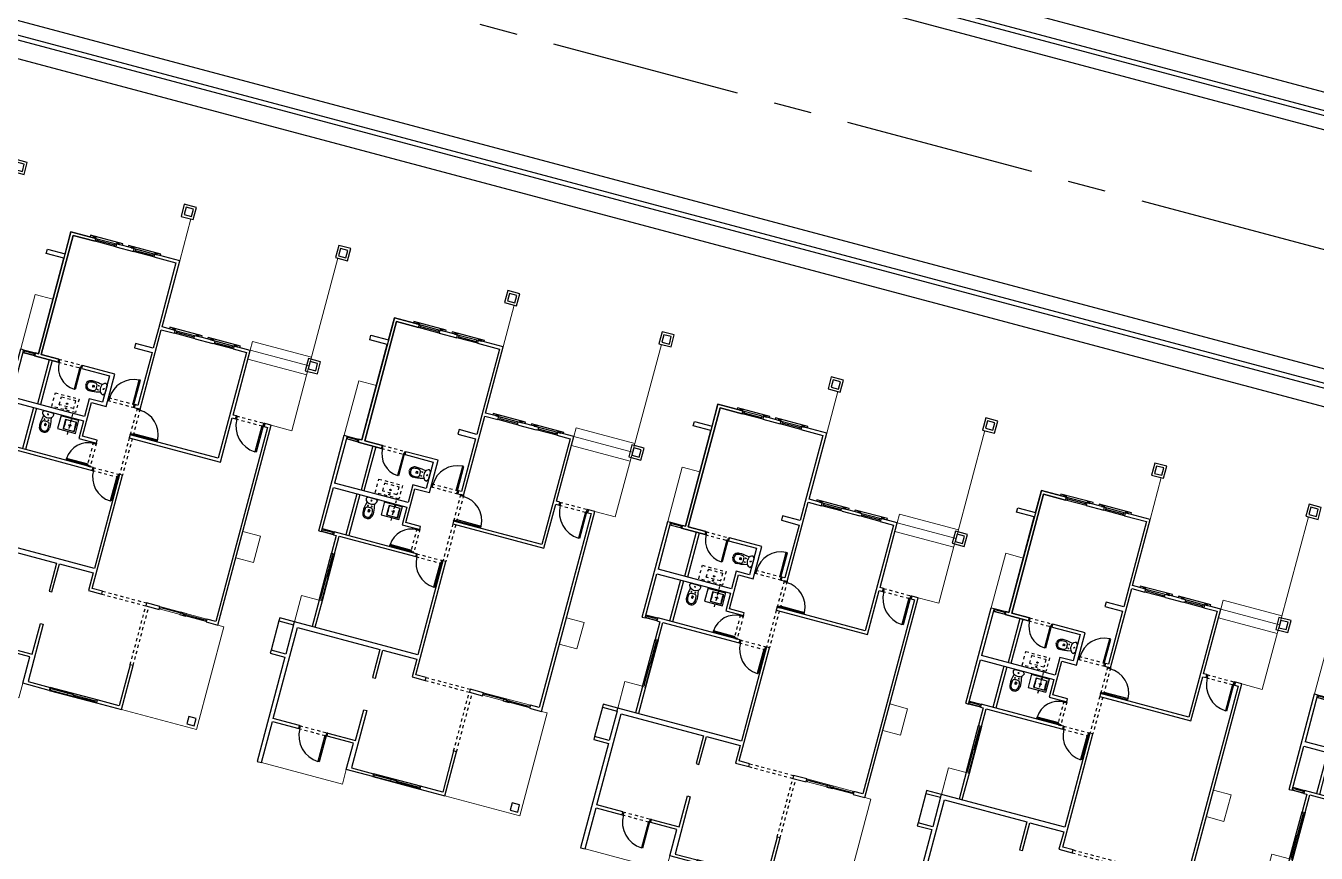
# Model space of a CAD drawing. Header units: metres. Extents: x 689715 to 690980, y 1005284 to 1006835.
# Drawn here: x 690860.77 to 690903.16, y 1005659.15 to 1005686.35 of the extents above; entities that cross this region are included whole.
import ezdxf

# ---------------------------------------------------------------- set-up
doc = ezdxf.new("R2010")
doc.units = ezdxf.units.M
for name, pattern in [('CENTER', [2, 1.25, -0.25, 0.25, -0.25]), ('HIDDEN', [0.375, 0.25, -0.125]), ('XR PLANTA NIVEL 100$0$CPARK-base-columnas-TORRE$0$HIDDEN', [0.375, 0.25, -0.125])]:
    doc.linetypes.add(name, pattern=pattern)
for name, color, linetype, lineweight in [('A-FLOR', 250, 'Continuous', 9), ('A-GLAZ', 151, 'Continuous', 9), ('FR_DT', 1, 'HIDDEN', 0)]:
    doc.layers.add(name, color=color, linetype=linetype, lineweight=lineweight)
for name, color, linetype in [('A-FLOR-LEVL', 1, 'Continuous'), ('A-GLAZ-PHRT', 1, 'Continuous'), ('A-GRANADA', 7, 'Continuous'), ('A-SECT-FINE', 1, 'Continuous'), ('A-WALL-HEAD', 1, 'Continuous'), ('C-CALLE-ACERA', 8, 'Continuous'), ('CALLES-CENTRO', 2, 'CENTER'), ('FR_ANTE', 1, 'Continuous'), ('FR_DT-VD', 1, 'HIDDEN'), ('FR_MURO', 1, 'Continuous'), ('P-SANR-EQPM', 1, 'Continuous')]:
    doc.layers.add(name, color=color, linetype=linetype)

# ---------------------------------------------------------------- blocks, each defined once
blk = doc.blocks.new('Window-Fixed - VENTANA DE 0_40 X  0_60-494322-NIVEL 000')
at = {"layer": 'A-GLAZ', "lineweight": 20}
for p, q in [((213, 50), (-187, 50)), ((-187, 50), (-187, -33)), ((213, -33), (213, 50)), ((-187, -33), (213, -33))]:
    blk.add_line(p, q, dxfattribs=at)
at = {"layer": 'A-GLAZ'}
for p, q in [((-149, 50), (-149, -33)), ((-149, 9), (175, 9)), ((-113, 50), (-113, 9)), ((-113, 29), (138, 29)), ((138, 50), (138, 9)), ((175, 50), (175, -33)), ((-187, -33), (213, -33))]:
    blk.add_line(p, q, dxfattribs=at)
blk = doc.blocks.new('granda tipo')
at = {"color": 8, "linetype": 'ByBlock'}
for p, q in [((8.129, 16.597), (8.129, 17.489)), ((8.129, 17.489), (8.168, 17.489)), ((8.168, 16.597), (8.168, 17.489)), ((8.09, 16.597), (8.09, 16.5)), ((8.09, 16.597), (8.129, 16.597)), ((8.129, 16.597), (8.129, 16.5)), ((8.129, 16.597), (8.168, 16.597)), ((9.021, 16.597), (9.021, 16.5)), ((9.021, 16.597), (9.021, 16.5)), ((9.06, 16.597), (9.021, 16.597)), ((9.06, 16.597), (9.06, 16.5)), ((9.06, 16.597), (9.06, 16.5)), ((8.09, 16.5), (8.129, 16.5)), ((9.06, 16.5), (9.021, 16.5)), ((5.936, 10.141), (5.936, 10.969)), ((5.936, 10.969), (5.972, 10.969)), ((5.972, 10.141), (5.972, 10.969)), ((5.9, 10.141), (5.9, 10.051)), ((5.9, 10.141), (5.936, 10.141)), ((5.9, 10.051), (5.936, 10.051)), ((5.936, 10.141), (5.936, 10.051)), ((5.936, 10.141), (5.972, 10.141)), ((6.764, 10.141), (6.764, 10.051)), ((6.764, 10.141), (6.764, 10.051)), ((6.8, 10.141), (6.764, 10.141)), ((6.8, 10.051), (6.764, 10.051)), ((6.8, 10.141), (6.8, 10.051)), ((6.8, 10.141), (6.8, 10.051)), ((6.98, 10.051), (6.9, 10.051)), ((6.9, 10.051), (6.9, 10.019)), ((6.98, 10.019), (6.9, 10.019)), ((6.98, 10.051), (6.98, 10.019)), ((6.98, 10.019), (7.716, 10.019)), ((6.98, 10.019), (6.98, 9.987)), ((6.98, 9.987), (7.716, 9.987)), ((7.716, 10.019), (7.716, 9.987)), ((6.98, 9.283), (6.9, 9.283)), ((6.98, 9.283), (6.9, 9.283)), ((6.9, 9.251), (6.9, 9.283)), ((6.98, 9.251), (6.9, 9.251)), ((6.98, 9.251), (6.9, 9.251)), ((6.98, 9.251), (6.98, 9.283)), ((5.81, 8.664), (4.982, 8.664)), ((4.982, 8.664), (4.982, 8.628)), ((5.81, 8.628), (4.982, 8.628)), ((5.81, 8.7), (5.9, 8.7)), ((5.81, 8.7), (5.81, 8.664)), ((5.81, 8.664), (5.9, 8.664)), ((5.81, 8.664), (5.81, 8.628)), ((5.9, 8.7), (5.9, 8.664)), ((1.754, 7.297), (1.754, 8.189)), ((1.754, 8.189), (1.792, 8.189)), ((1.792, 7.297), (1.792, 8.189)), ((5.81, 7.836), (5.9, 7.836)), ((5.81, 7.836), (5.9, 7.836)), ((5.81, 7.8), (5.81, 7.836)), ((5.81, 7.8), (5.9, 7.8)), ((5.81, 7.8), (5.9, 7.8)), ((5.9, 7.8), (5.9, 7.836)), ((6, 7.71), (6, 7.8)), ((6, 7.8), (6.036, 7.8)), ((6, 7.71), (6.036, 7.71)), ((6.036, 7.71), (6.036, 7.8)), ((6.036, 7.71), (6.036, 6.882)), ((6.036, 7.71), (6.072, 7.71)), ((6.072, 7.71), (6.072, 6.882)), ((6.864, 7.71), (6.864, 7.8)), ((6.864, 7.71), (6.864, 7.8)), ((6.9, 7.8), (6.864, 7.8)), ((6.9, 7.71), (6.864, 7.71)), ((6.9, 7.71), (6.9, 7.8)), ((6.9, 7.71), (6.9, 7.8)), ((8.032, 6.991), (8.032, 7.727)), ((8.032, 7.727), (8.064, 7.727)), ((8.064, 6.991), (8.064, 7.727)), ((1.715, 7.297), (1.715, 7.2)), ((1.715, 7.297), (1.754, 7.297)), ((1.754, 7.297), (1.754, 7.2)), ((1.754, 7.297), (1.792, 7.297)), ((2.646, 7.297), (2.646, 7.2)), ((2.646, 7.297), (2.646, 7.2)), ((2.685, 7.297), (2.646, 7.297)), ((2.685, 7.297), (2.685, 7.2)), ((2.685, 7.297), (2.685, 7.2)), ((1.715, 7.2), (1.754, 7.2)), ((2.685, 7.2), (2.646, 7.2)), ((6.036, 6.882), (6.072, 6.882)), ((8, 6.991), (8, 6.911)), ((8, 6.991), (8.032, 6.991)), ((8, 6.911), (8.032, 6.911)), ((8.032, 6.991), (8.032, 6.911)), ((8.032, 6.991), (8.064, 6.991)), ((8.768, 6.991), (8.768, 6.911)), ((8.768, 6.991), (8.768, 6.911)), ((8.8, 6.991), (8.768, 6.991)), ((8.8, 6.911), (8.768, 6.911)), ((8.8, 6.991), (8.8, 6.911)), ((8.8, 6.991), (8.8, 6.911))]:
    blk.add_line(p, q, dxfattribs=at)
at = {"color": 8, "ltscale": 0.01}
for points in [[(8.691, 9.348), (8.665, 9.348)], [(7.717, 9.068), (7.717, 9.034)], [(7.836, 8.913), (7.948, 8.913)], [(7.89, 8.858), (7.89, 8.968)], [(8.063, 9.068), (8.063, 9.034)], [(8.552, 8.823), (8.536, 8.929), (8.531, 8.958), (8.519, 9.03), (8.515, 9.093), (8.515, 9.166)], [(8.612, 8.928), (8.598, 8.928)], [(8.618, 8.934), (8.618, 8.948)], [(8.618, 8.922), (8.618, 8.908)], [(8.624, 8.928), (8.638, 8.928)], [(8.653, 9.069), (8.653, 9.11)], [(8.665, 9.123), (8.691, 9.123)], [(8.704, 9.071), (8.704, 9.111)], [(8.743, 8.928), (8.729, 8.928)], [(8.749, 8.934), (8.749, 8.948)], [(8.749, 8.922), (8.749, 8.908)], [(8.755, 8.928), (8.769, 8.928)], [(8.811, 8.819), (8.833, 8.925), (8.839, 8.954), (8.85, 9.026), (8.855, 9.089), (8.855, 9.162)], [(7.65, 8.683), (8.256, 8.683)], [(7.717, 8.756), (7.717, 8.793)], [(8.063, 8.756), (8.063, 8.793)], [(8.539, 8.668), (8.488, 8.716)], [(8.539, 8.668), (8.817, 8.668), (8.872, 8.712)], [(7.05, 7.329), (7.05, 7.608), (7.093, 7.662)], [(7.201, 7.602), (7.307, 7.624), (7.336, 7.629), (7.407, 7.64), (7.47, 7.645), (7.544, 7.645)], [(7.05, 7.329), (7.097, 7.278)], [(7.205, 7.342), (7.311, 7.326), (7.34, 7.321), (7.412, 7.31), (7.475, 7.305), (7.548, 7.305)], [(7.304, 7.539), (7.289, 7.539)], [(7.304, 7.408), (7.289, 7.408)], [(7.31, 7.546), (7.31, 7.56)], [(7.31, 7.533), (7.31, 7.52)], [(7.31, 7.414), (7.31, 7.428)], [(7.31, 7.402), (7.31, 7.388)], [(7.316, 7.539), (7.33, 7.539)], [(7.316, 7.408), (7.33, 7.408)], [(7.45, 7.444), (7.491, 7.444)], [(7.453, 7.494), (7.493, 7.494)], [(7.505, 7.455), (7.505, 7.482)], [(7.73, 7.481), (7.73, 7.455)]]:
    blk.add_lwpolyline(points, dxfattribs=at)
for points in [[(7.65, 8.668), (8.256, 8.668), (8.256, 9.118), (7.65, 9.118)], [(7.7, 8.756), (8.08, 8.756), (8.08, 9.068), (7.7, 9.068)], [(8.695, 8.737), (8.695, 8.754), (8.661, 8.754), (8.661, 8.737)], [(7.119, 7.486), (7.136, 7.486), (7.136, 7.451), (7.119, 7.451)]]:
    blk.add_lwpolyline(points, close=True, dxfattribs=at)
at = {"color": 8, "linetype": 'CENTER', "ltscale": 0.006}
blk.add_lwpolyline([(7.89, 9.216), (7.89, 8.528), (7.89, 8.528)], dxfattribs=at)
at = {"color": 8, "ltscale": 0.01}
for centre, radius in [((7.89, 8.913), 0.0175), ((8.618, 8.928), 0.00616), ((8.749, 8.928), 0.00616), ((7.89, 8.725), 0.0116), ((7.31, 7.539), 0.00616), ((7.31, 7.408), 0.00616)]:
    blk.add_circle(centre, radius, dxfattribs=at)
at = {"color": 8, "linetype": 'ByBlock'}
for centre, radius, start, end in [((8.128, 16.597), 0.893, 359.9925, 87.4615), ((5.935, 10.141), 0.829, 359.9925, 87.4615), ((6.98, 10.02), 0.737, 269.9925, 357.4615), ((5.81, 8.664), 0.829, 182.5385, 270.0075), ((1.753, 7.297), 0.893, 359.9925, 87.4615), ((6.035, 7.71), 0.829, 272.5385, 0.0075), ((8.031, 6.991), 0.737, 359.9925, 87.4615)]:
    blk.add_arc(centre, radius, start, end, dxfattribs=at)
at = {"color": 8, "ltscale": 0.01}
for centre, radius, start, end in [((8.669, 9.208), 0.14, 91.8756, 143.5416), ((8.693, 9.182), 0.166, 45.4873, 90.5114), ((6.794, 8.913), 0.931, 352.5555, 7.4445), ((8.986, 8.913), 0.931, 172.5555, 187.4445), ((8.749, 9.157), 0.235, 145.089, 177.7703), ((8.982, 9.122), 0.426, 165.8326, 190.0334), ((8.635, 9.058), 0.0742, 188.653, 270.9037), ((8.67, 9.203), 0.104, 90.6282, 167.4331), ((8.685, 9.372), 0.39, 262.8645, 279.36), ((8.667, 9.11), 0.0137, 100.0183, 179.4304), ((8.681, 9.014), 0.0615, 68.71, 116.9386), ((8.677, 9.09), 0.0324, 221.9383, 323.7103), ((8.688, 9.167), 0.142, 46.8922, 98.0991), ((8.691, 9.111), 0.0125, 0.7893, 89.0141), ((8.734, 9.066), 0.0805, 280.0858, 349.9573), ((8.611, 9.159), 0.207, 9.2726, 32.3255), ((8.653, 9.172), 0.202, 357.0201, 39.3644), ((8.377, 9.127), 0.443, 350.2737, 8.594), ((8.643, 8.696), 0.157, 101.9536, 172.8232), ((8.678, 8.633), 0.226, 62.551, 107.2364), ((8.732, 8.704), 0.14, 3.248, 68.752), ((7.085, 7.522), 0.14, 21.248, 86.752), ((7.554, 7.443), 0.202, 50.6356, 92.9799), ((7.078, 7.434), 0.157, 277.1768, 348.0464), ((7.015, 7.468), 0.226, 342.7636, 27.449), ((7.753, 7.475), 0.39, 170.64, 187.1355), ((7.44, 7.426), 0.0742, 179.0963, 261.347), ((7.447, 7.525), 0.0805, 100.0427, 169.9142), ((7.503, 7.772), 0.426, 259.9666, 284.1674), ((7.508, 7.167), 0.443, 81.406, 99.7263), ((7.472, 7.468), 0.0324, 126.2897, 228.0617), ((7.396, 7.472), 0.0615, 333.0614, 21.29), ((7.491, 7.457), 0.0137, 270.5696, 349.9817), ((7.492, 7.481), 0.0125, 0.9859, 89.2107), ((7.539, 7.54), 0.235, 272.2297, 304.911), ((7.541, 7.401), 0.207, 57.6745, 80.7274), ((7.585, 7.46), 0.104, 282.5669, 359.3718), ((7.548, 7.479), 0.142, 351.9009, 43.1078), ((7.59, 7.46), 0.14, 306.4584, 358.1244), ((7.564, 7.483), 0.166, 359.4886, 44.5127)]:
    blk.add_arc(centre, radius, start, end, dxfattribs=at)
at = {"layer": 'A-FLOR', "color": 8}
for p, q in [((9.95, 17.999), (7.2, 17.999)), ((7.2, 17.5), (7.2, 17.999)), ((0.8, 5.299), (2.8, 5.299)), ((0.8, 4.999), (2.8, 4.999)), ((0.8, 4.999), (0.8, 1.33)), ((0.8, 4.699), (2.8, 4.699)), ((5.8, 2.75), (5.8, 1.33))]:
    blk.add_line(p, q, dxfattribs=at)
for points in [[(1.5, 14), (1.3, 14), (1.3, 17.5), (3.85, 17.5), (3.85, 17.5)], [(10.1, 13.25), (10.1, 12.348)], [(10.1, 12.348), (9.5, 12.348)], [(0.9, 11.715), (0.9, 10.815)], [(0.9, 11.715), (1.5, 11.715)], [(0.9, 10.815), (1.5, 10.815)], [(1.5, 7.2), (0.8, 7.2)], [(0.8, 5.099), (0.8, 7.2)], [(10.1, 5.05), (10.1, 6.9)], [(2.8, 4.999), (2.8, 4.699)], [(9.5, 5.05), (10.1, 5.05)]]:
    blk.add_lwpolyline(points, dxfattribs=at)
at = {"layer": 'A-FLOR-LEVL', "color": 8}
for p, q in [((9.1, 8.65), (9.1, 10.05)), ((9.2, 8.65), (9.2, 10.05)), ((9, 7), (9, 8.5)), ((9.1, 7), (9.1, 8.5))]:
    blk.add_line(p, q, dxfattribs=at)
at = {"layer": 'A-GLAZ', "color": 8}
for p, q in [((6.3, 17.482), (4.7, 17.482)), ((4.7, 17.482), (4.7, 17.4)), ((6.3, 17.482), (4.7, 17.482)), ((6.3, 17.482), (4.7, 17.482)), ((4.7, 17.4), (6.3, 17.4)), ((6.3, 17.4), (4.7, 17.4)), ((4.738, 17.4), (4.738, 17.482)), ((4.738, 17.441), (6.262, 17.441)), ((4.773, 17.482), (4.773, 17.441)), ((5.478, 17.462), (4.773, 17.462)), ((5.478, 17.482), (5.478, 17.441)), ((5.5, 17.441), (5.5, 17.482)), ((5.5, 17.441), (5.5, 17.4)), ((5.522, 17.4), (5.522, 17.441)), ((5.522, 17.42), (6.227, 17.42)), ((6.227, 17.4), (6.227, 17.441)), ((6.262, 17.482), (6.262, 17.4)), ((6.262, 17.4), (6.262, 17.482)), ((6.3, 17.4), (6.3, 17.482)), ((3.5, 13.982), (1.9, 13.982)), ((1.9, 13.982), (1.9, 13.9)), ((3.5, 13.982), (1.9, 13.982)), ((3.5, 13.982), (1.9, 13.982)), ((1.9, 13.9), (3.5, 13.9)), ((3.5, 13.9), (1.9, 13.9)), ((1.938, 13.9), (1.938, 13.982)), ((1.938, 13.941), (3.462, 13.941)), ((1.973, 13.982), (1.973, 13.941)), ((2.678, 13.962), (1.973, 13.962)), ((2.678, 13.982), (2.678, 13.941)), ((2.7, 13.941), (2.7, 13.982)), ((2.7, 13.941), (2.7, 13.9)), ((2.722, 13.9), (2.722, 13.941)), ((2.722, 13.92), (3.427, 13.92)), ((3.427, 13.9), (3.427, 13.941)), ((3.462, 13.982), (3.462, 13.9)), ((3.462, 13.9), (3.462, 13.982)), ((3.5, 13.9), (3.5, 13.982)), ((9.5, 12.35), (9.417, 12.35)), ((9.417, 12.35), (9.417, 10.75)), ((9.417, 10.75), (9.417, 12.35)), ((9.417, 12.312), (9.5, 12.312)), ((9.459, 12.312), (9.459, 10.788)), ((9.5, 10.75), (9.5, 12.35)), ((9.5, 10.75), (9.5, 12.35)), ((9.5, 10.75), (9.5, 12.35)), ((9.5, 12.277), (9.459, 12.277)), ((9.479, 11.572), (9.479, 12.277)), ((9.459, 11.55), (9.417, 11.55)), ((9.417, 11.528), (9.459, 11.528)), ((9.438, 11.528), (9.438, 10.823)), ((9.5, 11.572), (9.459, 11.572)), ((9.459, 11.55), (9.5, 11.55)), ((9.417, 10.823), (9.459, 10.823)), ((9.5, 10.788), (9.417, 10.788)), ((9.417, 10.788), (9.5, 10.788)), ((9.417, 10.75), (9.5, 10.75))]:
    blk.add_line(p, q, dxfattribs=at)
at = {"layer": 'A-GLAZ-PHRT', "color": 8}
for p, q in [((3.35, 5.1), (4.05, 5.1)), ((3.4, 5), (3.4, 5.1)), ((4, 5), (4, 5.1)), ((4.65, 5.1), (5.35, 5.1)), ((4.7, 5), (4.7, 5.1)), ((5.3, 5), (5.3, 5.1)), ((4.05, 5), (3.35, 5)), ((4, 5.051), (3.4, 5.051)), ((5.35, 5), (4.65, 5)), ((5.3, 5.051), (4.7, 5.051)), ((6.65, 2.85), (7.35, 2.85)), ((7.35, 2.75), (6.65, 2.75)), ((6.7, 2.75), (6.7, 2.85)), ((7.3, 2.801), (6.7, 2.801)), ((7.3, 2.75), (7.3, 2.85)), ((7.95, 2.85), (8.65, 2.85)), ((8.65, 2.75), (7.95, 2.75)), ((8, 2.75), (8, 2.85)), ((8.6, 2.801), (8, 2.801)), ((8.6, 2.75), (8.6, 2.85))]:
    blk.add_line(p, q, dxfattribs=at)
at = {"layer": 'A-SECT-FINE', "color": 8}
for points in [[(3.15, 5), (3.15, 4.95), (4.25, 4.95), (4.25, 5)], [(4.45, 5), (4.45, 4.95), (5.55, 4.95), (5.55, 5)], [(6.45, 2.75), (6.45, 2.7), (7.55, 2.7), (7.55, 2.75)], [(7.75, 2.75), (7.75, 2.7), (8.85, 2.7), (8.85, 2.75)]]:
    blk.add_lwpolyline(points, dxfattribs=at)
for points in [[(4.05, 4.975), (4.15, 4.975), (4.15, 5), (4.05, 5)], [(4.55, 4.975), (4.65, 4.975), (4.65, 5), (4.55, 5)], [(5.35, 4.975), (5.45, 4.975), (5.45, 5), (5.35, 5)], [(6.55, 2.725), (6.65, 2.725), (6.65, 2.75), (6.55, 2.75)], [(7.35, 2.725), (7.45, 2.725), (7.45, 2.75), (7.35, 2.75)], [(7.85, 2.725), (7.95, 2.725), (7.95, 2.75), (7.85, 2.75)], [(8.65, 2.725), (8.75, 2.725), (8.75, 2.75), (8.65, 2.75)]]:
    blk.add_lwpolyline(points, close=True, dxfattribs=at)
at = {"layer": 'A-WALL-HEAD', "color": 8}
blk.add_line((10.6, 13.35), (10.6, 14.35), dxfattribs=at)
blk.add_lwpolyline([(8.09, 16.6), (8.09, 16.5), (7.15, 16.5), (7.15, 15.45), (7.05, 15.45), (7.05, 17.4), (6.3, 17.4), (6.3, 17.5), (7.2, 17.5), (7.2, 16.6), (8.09, 16.6)], dxfattribs=at)
at = {"layer": 'FR_ANTE', "color": 8}
for p, q in [((6.3, 17.5), (4.7, 17.5)), ((4.7, 17.4), (6.3, 17.4)), ((9.4, 10.75), (9.4, 12.35)), ((9.5, 12.35), (9.5, 10.75)), ((9.6, 10.15), (10, 10.15)), ((10, 10.05), (9.6, 10.05)), ((9.6, 7), (10, 7)), ((10, 6.9), (9.6, 6.9))]:
    blk.add_line(p, q, dxfattribs=at)
at = {"layer": 'FR_DT', "color": 8}
for points in [[(5.7, 17.4), (5.5, 17.4), (5.5, 17.5), (5.7, 17.5)], [(2.8, 13.9), (2.6, 13.9), (2.6, 14), (2.8, 14)]]:
    blk.add_lwpolyline(points, close=True, dxfattribs=at)
at = {"layer": 'FR_DT-VD', "color": 8, "ltscale": 0.02}
for p, q in [((9.06, 16.6), (8.09, 16.6)), ((9.06, 16.5), (8.09, 16.5)), ((3.85, 16), (3.85, 14)), ((3.95, 16), (3.95, 14)), ((5.45, 14), (3.85, 14)), ((5.45, 13.9), (3.85, 13.9)), ((5.8, 8.8), (5.8, 10.05)), ((6.8, 10.15), (5.9, 10.15)), ((6.8, 10.05), (5.9, 10.05)), ((5.9, 8.8), (5.9, 10.05)), ((6.9, 9.25), (6.9, 10.05)), ((7, 9.25), (7, 10.05)), ((5.8, 7.8), (5.8, 8.7)), ((5.9, 7.8), (5.9, 8.7)), ((6.9, 7.8), (6, 7.8)), ((6.9, 7.7), (6, 7.7)), ((2.685, 7.3), (1.715, 7.3)), ((2.685, 7.2), (1.715, 7.2)), ((8.8, 7), (8, 7)), ((8.8, 6.9), (8, 6.9))]:
    blk.add_line(p, q, dxfattribs=at)
at = {"layer": 'FR_MURO', "color": 8}
for p, q in [((9.4, 12.35), (9.4, 13.25)), ((9.5, 12.35), (9.5, 13.25)), ((10.1, 13.35), (10.1, 13.25)), ((10.1, 10.15), (10, 10.15)), ((10, 10.15), (10, 8.65)), ((7.5, 9.25), (6.9, 9.25)), ((6.9, 9.25), (6.9, 9.15)), ((6.9, 9.15), (7.4, 9.15)), ((7.4, 9.15), (7.4, 8)), ((7.5, 8.65), (7.5, 9.25)), ((10, 8.65), (7.5, 8.65)), ((7.5, 8.5), (10, 8.5)), ((7.5, 7.9), (7.5, 8.5)), ((6.9, 8), (6.9, 6.9)), ((7.4, 8), (6.9, 8)), ((7.05, 7), (7.05, 7.9)), ((7.05, 7.9), (7.5, 7.9)), ((6.9, 6.9), (8, 6.9)), ((8, 7), (7.05, 7)), ((4.65, 5.1), (4.05, 5.1)), ((4.05, 5), (4.65, 5))]:
    blk.add_line(p, q, dxfattribs=at)
for points in [[(10.6, 13.25), (10.6, 13.35), (10.1, 13.35), (10.1, 14.35), (10.6, 14.35), (10.6, 14.45), (10.1, 14.45), (10.1, 17.999), (9.95, 17.999), (9.95, 16.6), (9.06, 16.6), (9.06, 16.5), (9.95, 16.5), (9.95, 13.4), (7.15, 13.4), (7.15, 14.35), (7.05, 14.35), (7.05, 13.4), (5.9, 13.4), (5.9, 14), (5.45, 14), (5.45, 13.9), (5.8, 13.9), (5.8, 10.05), (5.9, 10.05), (5.9, 13.25), (10.1, 13.25)], [(1.6, 7.3), (1.6, 13.9), (1.9, 13.9), (1.9, 14), (1.5, 14), (1.5, 7.2), (1.715, 7.2), (1.715, 7.3)], [(3.5, 14), (3.5, 13.9), (3.95, 13.9), (3.95, 14)], [(9.4, 10.15), (6.8, 10.15), (6.8, 10.05), (9.6, 10.05), (9.6, 10.15), (9.5, 10.15), (9.5, 10.75), (9.4, 10.75)], [(2.685, 7.2), (2.8, 7.2), (2.8, 5), (3.35, 5), (3.35, 5.1), (2.9, 5.1), (2.9, 8.7), (5.9, 8.7), (5.9, 8.8), (2.8, 8.8), (2.8, 7.3), (2.685, 7.3)], [(9.6, 7), (8.8, 7), (8.8, 6.9), (9.4, 6.9), (9.4, 2.85), (8.65, 2.85), (8.65, 2.75), (9.5, 2.75), (9.5, 6.9), (9.6, 6.9)], [(9.5, 3.5), (9.5, 2.75), (8.65, 2.75), (8.65, 2.85), (9.4, 2.85), (9.4, 6.9), (8.8, 6.9), (8.8, 7), (9.6, 7), (9.6, 6.9), (9.5, 6.9), (9.5, 3.65), (10.1, 3.65), (10.1, 3.5)], [(0.472, 4.77), (0.882, 4.77), (0.882, 5.18), (0.472, 5.18)], [(3.25, 4.975), (3.35, 4.975), (3.35, 5), (3.25, 5)], [(7.95, 2.85), (7.35, 2.85), (7.35, 2.75), (7.95, 2.75)], [(0.472, 0.92), (0.882, 0.92), (0.882, 1.33), (0.472, 1.33)], [(5.722, 0.92), (6.132, 0.92), (6.132, 1.33), (5.722, 1.33)]]:
    blk.add_lwpolyline(points, close=True, dxfattribs=at)
for points in [[(1.65, 17.4), (1.4, 17.4), (1.4, 17.15), (1.65, 17.15), (1.65, 17.4)], [(4.7, 17.4), (4.7, 17.5), (3.85, 17.5), (3.85, 16), (3.95, 16), (3.95, 17.4), (4.7, 17.4)], [(10.1, 10.15), (10.1, 6.9), (10, 6.9), (10, 8.5)], [(5.9, 7.8), (5.8, 7.8), (5.8, 5.1), (5.35, 5.1), (5.35, 5), (5.8, 5), (5.8, 2.75), (6.65, 2.75), (6.65, 2.85), (5.9, 2.85), (5.9, 5.1), (5.9, 5.75), (6.5, 5.75), (6.5, 5.9), (5.9, 5.9), (5.9, 7.7), (6, 7.7), (6, 7.8), (5.9, 7.8)], [(0.8, 5.1), (0.55, 5.1), (0.55, 4.85), (0.8, 4.85), (0.8, 5.1)], [(0.8, 1.25), (0.55, 1.25), (0.55, 1), (0.8, 1), (0.8, 1.25)], [(6.05, 1.25), (5.8, 1.25), (5.8, 1), (6.05, 1), (6.05, 1.25)]]:
    blk.add_lwpolyline(points, dxfattribs=at)
at = {"layer": 'P-SANR-EQPM', "color": 8, "linetype": 'XR PLANTA NIVEL 100$0$CPARK-base-columnas-TORRE$0$HIDDEN', "ltscale": 0.005}
blk.add_lwpolyline([(8.628, 7.999), (7.823, 7.999), (7.823, 8.459), (8.628, 8.459)], close=True, dxfattribs=at)
for points in [[(7.923, 8.079), (7.923, 8.339)], [(7.927, 8.344), (8.399, 8.344)], [(8.399, 8.074), (7.927, 8.074)], [(8.403, 8.339), (8.403, 8.079)]]:
    blk.add_lwpolyline(points, dxfattribs=at)
for centre, radius in [((8.163, 8.244), 0.0225), ((8.163, 8.399), 0.0175), ((8.163, 8.244), 0.0125)]:
    blk.add_circle(centre, radius, dxfattribs=at)
for centre, start, end in [((7.928, 8.339), 82.2475, 182.8208), ((7.928, 8.079), 177.1792, 277.7525), ((8.398, 8.339), 357.1792, 97.7525), ((8.398, 8.079), 262.2475, 2.8208)]:
    blk.add_arc(centre, 0.00501, start, end, dxfattribs=at)
at = {"layer": 'A-GLAZ', "color": 8, "xscale": 0.001, "yscale": 0.001, "zscale": 0.001, "rotation": 180}
for p in [(9.813, 10.1), (9.813, 6.95)]:
    blk.add_blockref('Window-Fixed - VENTANA DE 0_40 X  0_60-494322-NIVEL 000', p, dxfattribs=at)

msp = doc.modelspace()

# ---------------------------------------------------------------- linework, layer by layer
at = {"layer": 'C-CALLE-ACERA'}
for p, q in [((690813, 1005708.291), (690923.123, 1005678.92)), ((690812.691, 1005707.132), (690927.646, 1005676.472)), ((690925.691, 1005669.128), (690812.166, 1005699.406)), ((690811.857, 1005698.247), (690920.551, 1005669.256))]:
    msp.add_line(p, q, dxfattribs=at)
at = {"layer": 'C-CALLE-ACERA', "flags": 128}
for points in [[(690923.585, 1005680.657), (690923.278, 1005679.501, -0.414375), (690921.809, 1005678.65), (690812.846, 1005707.712)], [(690923.73, 1005680.618), (690923.423, 1005679.462, -0.414375), (690921.77, 1005678.505), (690812.807, 1005707.567)], [(690812.012, 1005698.826), (690919.547, 1005670.145, -0.414053), (690920.397, 1005668.677), (690920.088, 1005667.514)], [(690812.051, 1005698.971), (690919.586, 1005670.29, -0.414053), (690920.542, 1005668.639), (690920.233, 1005667.475)]]:
    msp.add_lwpolyline(points, format="xyb", dxfattribs=at)
at = {"layer": 'CALLES-CENTRO', "linetype": 'CENTER', "ltscale": 5}
msp.add_line((690800.808, 1005706.369), (690927.278, 1005672.637), dxfattribs=at)

# ---------------------------------------------------------------- block references
at = {"layer": 'A-GRANADA', "color": 8, "rotation": 165.0660436375465}
for p in [(690861.508, 1005682.624), (690872.137, 1005679.789), (690882.765, 1005676.954), (690893.394, 1005674.119), (690904.022, 1005671.285), (690914.65, 1005668.45)]:
    msp.add_blockref('granda tipo', p, dxfattribs=at)

doc.saveas('drawing.dxf')
